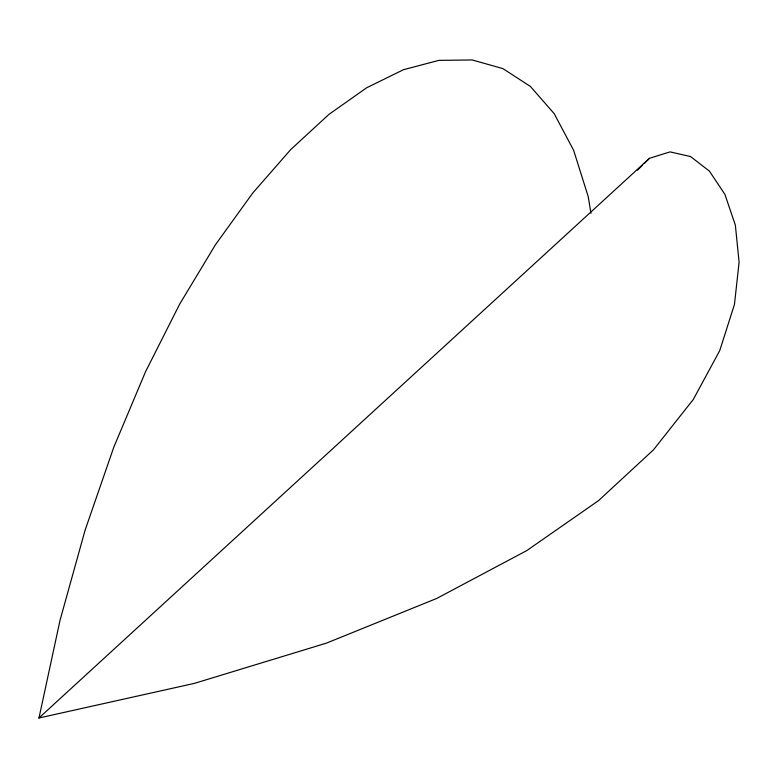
<?xml version="1.0" encoding="UTF-8"?>
<svg xmlns="http://www.w3.org/2000/svg" width="778" height="778" viewBox="0 0 778 778"><rect width="100%" height="100%" fill="white"/><g stroke="black" fill="none" stroke-linecap="round" stroke-linejoin="round"><path stroke-width="1.17" d="M38.9 718.036L649.484 158.294L670.043 151.885L690.582 156.572L709.429 171.141L724.921 194.403L735.366 225.182L739.1 262.264L734.451 304.47L719.738 350.606L693.295 399.474L653.432 449.888L598.496 500.653L526.803 550.571L436.682 598.467L326.449 643.124L194.442 683.366L38.978 717.997L60.013 620.367L85.142 530.032L113.821 447.146L145.486 371.855L179.572 304.305L215.516 244.642L252.762 193.012L290.748 149.551L328.919 114.405L366.72 87.739L403.568 69.67L438.928 60.363L472.227 59.964L502.899 68.61L530.401 86.446L554.16 113.617L573.61 150.271L588.207 196.552L590.949 213.25M637.464 170.178L642.618 165.082M644.33 163.39L649.484 158.294"/></g></svg>
